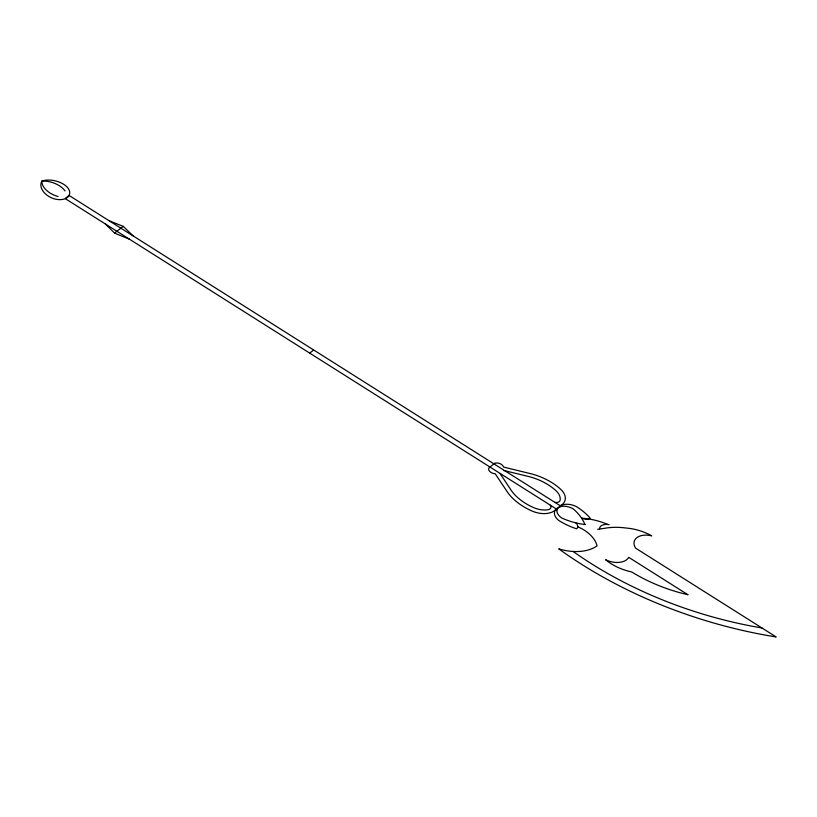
<?xml version="1.0" encoding="UTF-8"?>
<svg xmlns="http://www.w3.org/2000/svg" width="817" height="817" viewBox="0 0 817 817"><rect width="100%" height="100%" fill="white"/><g stroke="black" fill="none" stroke-linecap="round" stroke-linejoin="round"><path stroke-width="1.23" d="M559.911 506.08L557.899 507.97L556.908 510.216A12.112 7.537 16.8 0 0 561.963 518.111A50.011 31.128 16.8 0 0 582.909 524.248L585.289 524.565M68.924 195.539L64.941 198.807A13.583 8.456 16.8 0 1 48.846 196.458A19.026 11.846 16.8 0 1 41.841 181.282A19.434 12.102 16.8 0 0 43.015 185.847L43.924 187.359A19.434 12.102 16.8 0 0 58.078 196.519M67.413 197.203L68.985 195.467A13.583 8.456 16.8 0 0 64.053 184.519A19.026 11.846 16.8 0 0 41.718 181.16A19.434 12.102 16.8 0 1 48.346 181.527L50.593 182.007A19.434 12.102 16.8 0 1 65.054 190.923M494.653 463.341L489.597 467.232A5.556 3.462 16.8 0 0 489.546 471.215A5.556 3.462 16.8 0 0 495.184 473.727L506.336 490.425A48.458 30.168 16.8 0 0 532.296 511.125A19.373 12.061 16.8 0 0 555.897 509.42L556.98 509.92M114.533 233.09L123.255 226.37L133.324 236.062M309.684 353.097L313.667 350.033M609.155 524.718L607.899 524.504A50.664 31.536 16.8 0 0 590.446 519.255L588.22 518.887A50.664 31.536 16.8 0 0 581.571 518.172A7.588 4.728 16.8 0 0 590.191 518.172A53.268 33.16 16.8 0 0 576.547 506.652A13.797 8.589 16.8 0 0 560.452 505.692L560.135 505.692M493.744 463.831L495.276 463.137A5.556 3.462 16.8 0 1 503.548 467.058L528.456 473.155A48.458 30.168 16.8 0 1 560.533 489.138A19.373 12.061 16.8 0 1 560.452 505.692M585.074 524.534L584.267 522.992A50.011 31.128 16.8 0 0 573.442 509.052A12.112 7.537 16.8 0 0 561.677 506.326L556.081 508.817L65.421 198.735L69.404 195.661L561.259 506.397M597.697 529.324L604.621 528.303A52.982 32.986 16.8 0 1 623.933 527.762L626.506 528.068A39.727 24.724 16.8 0 1 651.7 535.829A16.514 10.274 16.8 0 0 636.831 537.678A16.514 10.274 16.8 0 0 635.677 548.187L776.15 636.954A334.674 208.345 16.8 0 1 558.736 548.84A39.359 24.5 16.8 0 0 597.033 545.899A31.669 19.71 16.8 0 0 582.429 529.038L577.578 526.618M503.772 470.469L526.659 476.035A44.108 27.461 16.8 0 1 555.856 490.588A17.637 10.978 16.8 0 1 560.105 500.27A5.453 3.391 16.8 0 1 554.702 502.353M109.151 220.784L123.255 226.37M129.494 239.218L114.686 233.192L105.332 223.95M500.065 473.543L510.268 488.893A44.108 27.461 16.8 0 0 533.899 507.725A17.637 10.978 16.8 0 0 548.125 509.716A5.453 3.391 16.8 0 0 550.566 505.764L550.27 505.141M761.904 627.956A300.013 186.766 16.8 0 1 573.105 551.455M575.771 522.86A7.639 4.749 16.8 0 1 577.721 526.546L577.67 527.067A7.639 4.749 16.8 0 1 576.628 528.844A53.268 33.16 16.8 0 1 558.848 520.511A13.797 8.589 16.8 0 1 555.897 509.42M599.453 529.11A9.477 5.903 16.8 0 1 607.899 524.504M687.873 594.705L628.743 557.337A17.28 10.754 16.8 0 1 605.611 559.747A40.83 25.419 16.8 0 0 631.674 571.941A120.691 75.133 16.8 0 0 687.873 594.705"/></g></svg>
